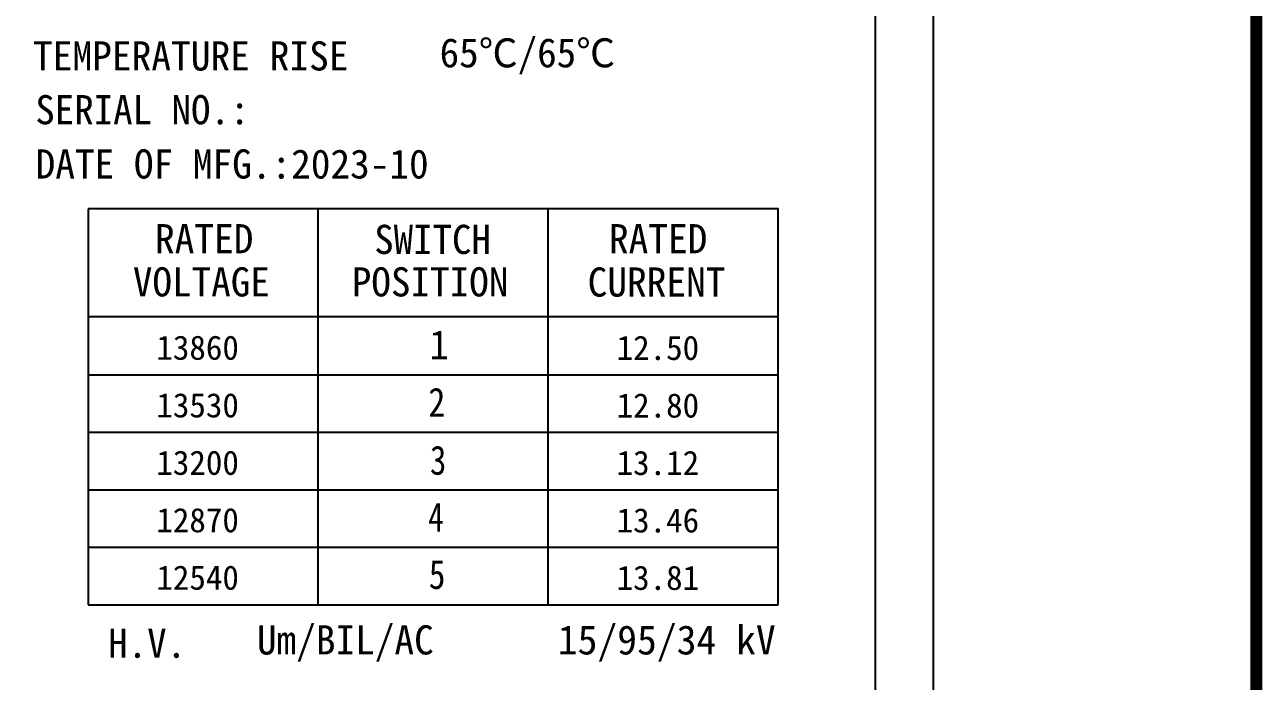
# Model space of a CAD drawing. Header units: millimetres. Extents: x 104637 to 116395, y -154925 to -148478.
# Drawn here: x 116287.5 to 116395.1, y -153505.3 to -153448.2 of the extents above; entities that cross this region are included whole.
import ezdxf

# ---------------------------------------------------------------- set-up
doc = ezdxf.new("R2010")
doc.units = ezdxf.units.MM
doc.header["$LTSCALE"] = 13
for name, color, linetype in [('1', 4, 'Continuous'), ('2', 3, 'Continuous'), ('PDF_Geometry', 7, 'Continuous')]:
    doc.layers.add(name, color=color, linetype=linetype)
doc.styles.add('PDF FangSong', font='simfang.ttf')

msp = doc.modelspace()

# ---------------------------------------------------------------- linework, layer by layer
at = {"layer": '1', "color": 0, "linetype": 'Continuous'}
msp.add_line((116394.598, -153334.873), (116394.598, -153683.893), dxfattribs=at)
at = {"layer": '1', "const_width": 1.05}
msp.add_lwpolyline([(116177.248, -153334.873), (116394.598, -153334.873), (116394.598, -153683.893), (116177.248, -153683.893), (116177.248, -153334.873), (116394.598, -153334.873)], dxfattribs=at)
at = {"layer": '2', "linetype": 'Continuous'}
for points in [[(116292.972, -153464.219), (116292.972, -153498.649)], [(116353.014, -153498.649), (116353.014, -153464.219), (116292.972, -153464.219)], [(116312.968, -153464.219), (116312.968, -153498.649)], [(116332.963, -153464.219), (116332.963, -153498.649)], [(116292.972, -153473.599), (116353.014, -153473.599)], [(116292.972, -153478.654), (116353.014, -153478.654)], [(116292.972, -153483.653), (116353.014, -153483.653)], [(116292.972, -153488.652), (116353.014, -153488.652)], [(116292.972, -153493.651), (116353.014, -153493.651)], [(116292.972, -153498.649), (116353.014, -153498.649)]]:
    msp.add_lwpolyline(points, dxfattribs=at)
at = {"layer": 'PDF_Geometry', "lineweight": 25}
for points in [[(116216.473, -153401.312), (116366.495, -153401.312), (116366.495, -153576.328), (116216.473, -153576.328), (116216.473, -153401.312)], [(116361.439, -153413.276), (116361.439, -153564.308)]]:
    msp.add_lwpolyline(points, dxfattribs=at)

# ---------------------------------------------------------------- texts
at = {"layer": '2', "linetype": 'Continuous', "char_height": 2.53409, "attachment_point": 7, "style": 'PDF FangSong'}
for s, insert in [('\\W0.984330;65℃/65℃', (116323.56, -153452.536)), ('{\\W0.9951;TEMPERATURE RISE}', (116288.184, -153452.232)), ('\\W0.981992;SERIAL NO.:', (116288.387, -153456.909)), ('{\\W0.9917;DATE OF MFG.:2023-10}', (116288.416, -153461.63)), ('\\W0.993144;RATED', (116298.798, -153468.088)), ('\\W0.980891;SWITCH', (116317.869, -153468.189)), ('\\W0.993144;RATED', (116338.287, -153468.088)), ('\\W0.988174;VOLTAGE', (116296.872, -153471.882)), ('\\W0.987833;POSITION', (116315.914, -153471.882)), ('\\W0.993883;CURRENT', (116336.433, -153471.896)), ('\\W0.985653;1', (116322.662, -153477.312)), ('{\\fSimSun|b0|i0|c134|p2;\\H0.8333x;13860}', (116298.914, -153477.385)), ('{\\fSimSun|b0|i0|c134|p2;\\H0.8333x;12.50}', (116338.953, -153477.399)), ('{\\fSimSun|b0|i0|c134|p2;\\H0.8333x;13530}', (116298.914, -153482.395)), ('\\W0.858812;2', (116322.575, -153482.308)), ('{\\fSimSun|b0|i0|c134|p2;\\H0.8333x;12.80}', (116338.953, -153482.409)), ('{\\fSimSun|b0|i0|c134|p2;\\H0.8333x;13200}', (116298.914, -153487.391)), ('\\W0.824342;3', (116322.72, -153487.391)), ('{\\fSimSun|b0|i0|c134|p2;\\H0.8333x;\\C1;13.12}', (116338.953, -153487.405)), ('\\W0.781747;4', (116322.561, -153492.299)), ('{\\fSimSun|b0|i0|c134|p2;\\H0.8333x;12870}', (116298.914, -153492.386)), ('{\\fSimSun|b0|i0|c134|p2;\\H0.8333x;13.46}', (116338.953, -153492.401)), ('{\\fSimSun|b0|i0|c134|p2;\\H0.8333x;12540}', (116298.914, -153497.382)), ('\\W0.834647;5', (116322.619, -153497.324)), ('{\\fSimSun|b0|i0|c134|p2;\\H0.8333x;13.81}', (116338.953, -153497.397)), ('\\W0.982224;H.V.', (116294.729, -153503.305)), ('\\W0.991650;Um/BIL/AC', (116307.66, -153503.594)), ('\\W0.999637;15/95/34 kV', (116333.841, -153503.594))]:
    msp.add_mtext(s, dxfattribs=dict(at, insert=insert))

doc.saveas('drawing.dxf')
